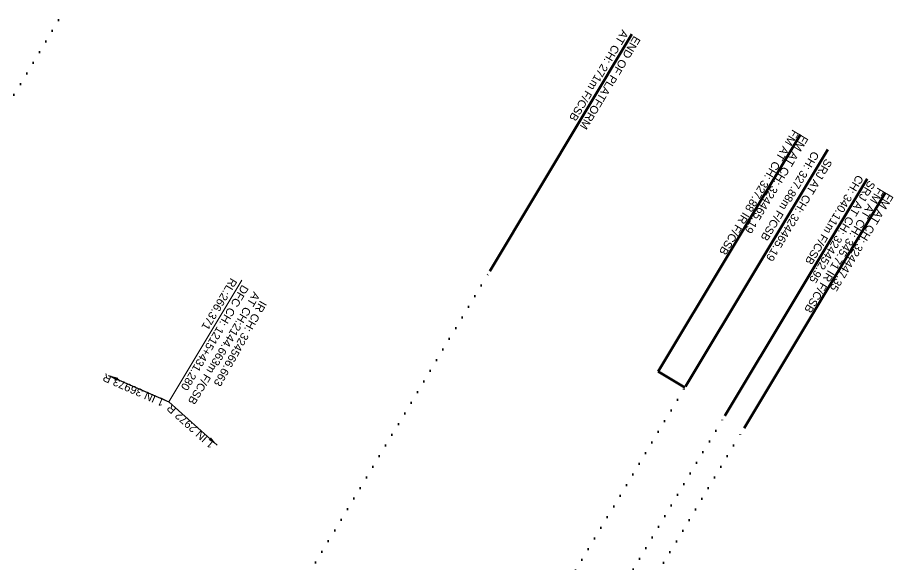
# Model space of a CAD drawing. Header units: metres. Extents: x 622835 to 629437, y 3390046 to 3394575.
# Drawn here: x 624525.6 to 624744.4, y 3393628.1 to 3393764.7 of the extents above; entities that cross this region are included whole.
import ezdxf

# ---------------------------------------------------------------- set-up
doc = ezdxf.new("R2010")
doc.units = ezdxf.units.M
doc.header["$LTSCALE"] = 2
doc.header["$MEASUREMENT"] = 0
doc.linetypes.add('ACAD_ISO07W100', pattern=[3, 0, -3])
for name, color, linetype, lineweight in [('DOTED LINE', 7, 'ACAD_ISO07W100', 18), ("MANDI GOBINDGARH STN. SRJ's", 251, 'Continuous', 0), ('PROPOSED GRADES IN PLAN', 10, 'Continuous', 0)]:
    doc.layers.add(name, color=color, linetype=linetype, lineweight=lineweight)
doc.layers.add('OP-3 CH UP', color=7, linetype='Continuous')
doc.styles.get("Standard").update_dxf_attribs({"font": 'arial.ttf'})
doc.styles.add('Style-Arial', font='arial.ttf')
doc.dimstyles.get("Standard").update_dxf_attribs({"dimtxt": 2.5, "dimasz": 2.5, "dimexe": 0.18, "dimexo": 0.0625, "dimgap": 0.09, "dimtad": 0, "dimtih": 1, "dimtoh": 1, "dimdec": 3, "dimzin": 0, "dimdsep": 46, "dimtxsty": 'Standard', "dimcen": 0.09, "dimaunit": 1, "dimadec": 4, "dimazin": 0, "dimtfac": 1, "dimtdec": 3, "dimtofl": 0, "dimtmove": 0, "dimatfit": 3, "dimfxl": 1, "dimtolj": 1, "dimtzin": 0, "dimarcsym": 0})

msp = doc.modelspace()

# ---------------------------------------------------------------- linework, layer by layer
at = {"layer": 'DOTED LINE', "linetype": 'ACAD_ISO07W100', "lineweight": 50, "ltscale": 0.5}
for p, q in [((624454.7020139726, 3393628.268557813), (624537.9753260018, 3393767.538251163)), ((624560.2822219449, 3393562.057185983), (624643.5555339741, 3393701.326879334)), ((624598.1295314052, 3393514.883724147), (624692.501879601, 3393672.604049609)), ((624617.3838183703, 3393523.032461922), (624702.3036165708, 3393665.254395125)), ((624620.1942873738, 3393516.802500816), (624707.0953534167, 3393662.149155922))]:
    msp.add_line(p, q, dxfattribs=at)
at = {"layer": "MANDI GOBINDGARH STN. SRJ's", "color": 0, "lineweight": 50, "flags": 128}
for points in [[(624679.0816799789, 3393760.500874116), (624643.5554985636, 3393701.326820111)], [(624685.6376018226, 3393676.263305509), (624721.2194685774, 3393735.415840789)], [(624728.0460487277, 3393731.693624619), (624692.4728551551, 3393672.555507938)], [(624702.3036165708, 3393665.254395125), (624737.885109624, 3393724.406309151)], [(624707.0953534166, 3393662.149155923), (624742.4811710579, 3393720.975772325)], [(624685.6376018227, 3393676.263305508), (624692.2944978763, 3393672.259000582)]]:
    msp.add_lwpolyline(points, dxfattribs=at)
at = {"layer": 'PROPOSED GRADES IN PLAN', "linetype": 'Continuous', "lineweight": 0, "flags": 128}
for points in [[(624581.5984158556, 3393699.07695449), (624563.4075120107, 3393668.708238077)], [(624575.4902794329, 3393657.860769595), (624563.4075120107, 3393668.708238077), (624548.2928770534, 3393675.324136812)]]:
    msp.add_lwpolyline(points, dxfattribs=at)

# ---------------------------------------------------------------- texts
at = {"layer": "MANDI GOBINDGARH STN. SRJ's", "color": 0, "lineweight": 9, "style": 'Style-Arial'}
for s, rotation, p in [('AT CH: 271m F/CSB', 239.020761665244, (624676.6375640344, 3393761.787688084)), ('END OF PLATFORM', 239.020761665244, (624679.6460139515, 3393760.239293412)), ('FM AT CH: 327.88 IR F/CSB', 238.9719414534475, (624719.2439058, 3393736.860976511)), ('FM AT CH: 324465.19', 238.9719414534475, (624721.5585349405, 3393735.476993894)), ('CH: 327.88m F/CSB', 238.9719414534475, (624724.2717629324, 3393731.481464729)), ('CH: 340.11m F/CSB', 238.9719414534475, (624735.3710587049, 3393725.551480706)), ('SRJ AT CH: 324452.95', 238.9719414534475, (624738.3080423553, 3393724.153425636)), ('FM AT CH: 345.71 IR F/CSB', 238.9719414534475, (624740.5265525862, 3393722.408384851)), ('FM AT CH: 324447.35', 238.9719414534475, (624742.8411817267, 3393721.024402234))]:
    msp.add_text(s, height=2, rotation=rotation, dxfattribs=at).set_placement(p)
at = {"layer": "MANDI GOBINDGARH STN. SRJ's", "color": 0, "lineweight": 9, "insert": (624729.2403815269, 3393728.564686273), "char_height": 2, "width": 46.51942042123932, "attachment_point": 1, "rotation": 238.9719414534475, "style": 'Style-Arial'}
msp.add_mtext('SRJ AT CH: 324465.19', dxfattribs=at)
at = {"layer": 'PROPOSED GRADES IN PLAN', "linetype": 'Continuous', "lineweight": 0, "char_height": 2, "style": 'Style-Arial'}
for s, insert, attachment_point, rotation, line_spacing_factor in [('\\pxsm1;AT CH:2144.663m F/CSB\\P\\ps*;DFC CH: 1215+431.280\\PRL:266.371', (624582.5686887566, 3393697.586006376), 4, 239.0783319967142, 1.08), ('1 IN 36973 R', (624562.5198540849, 3393669.324332223), 7, 156.36029533709063, 0.8399999999999999), ('1 IN 2972 R', (624563.9826522365, 3393668.363957793), 9, 138.08366058167942, 0.8399999999999999)]:
    msp.add_mtext(s, dxfattribs=dict(at, insert=insert, attachment_point=attachment_point, rotation=rotation, line_spacing_factor=line_spacing_factor))
at = {"layer": 'PROPOSED GRADES IN PLAN', "color": 7, "lineweight": 0, "insert": (624587.0690371213, 3393693.681220348), "char_height": 2, "attachment_point": 4, "rotation": 240.74519999999995, "line_spacing_factor": 1.08, "style": 'Style-Arial'}
msp.add_mtext('IR CH: 324566.663', dxfattribs=at)

# ---------------------------------------------------------------- leaders
at = {"layer": 'OP-3 CH UP', "color": 1, "lineweight": 25, "ltscale": 2}
for points in [[(624548.2928770537, 3393675.324136812), (624563.4075120103, 3393668.708238077)], [(624575.4902794329, 3393657.860769595), (624563.4075120103, 3393668.708238077)]]:
    msp.add_leader(points, dimstyle='Standard', override={"dimgap": 0.09, "dimtad": 0}, dxfattribs=at)

doc.saveas('drawing.dxf')
